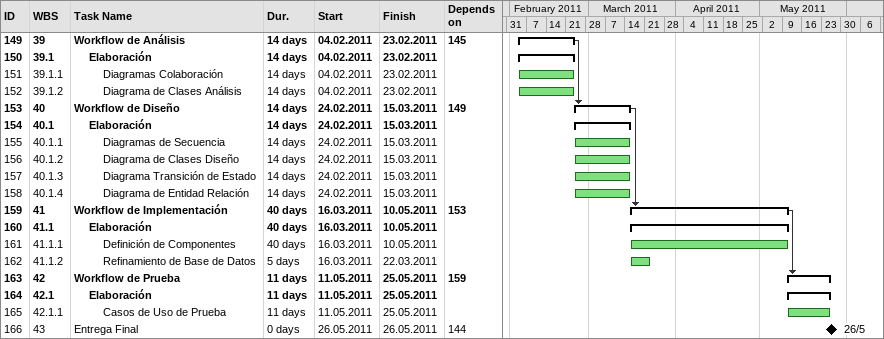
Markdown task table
| ID | WBS | Task | Duration | Start | Finish | Predecessors |
|---|---|---|---|---|---|---|
| 149 | 39 | **Workflow de Análisis** | 14d | 2011-02-04 | 2011-02-23 | 145 |
| 150 | 39.1 | **Elaboración** | 14d | 2011-02-04 | 2011-02-23 |  |
| 151 | 39.1.1 | Diagramas Colaboración | 14d | 2011-02-04 | 2011-02-23 |  |
| 152 | 39.1.2 | Diagrama de Clases Análisis | 14d | 2011-02-04 | 2011-02-23 |  |
| 153 | 40 | **Workflow de Diseño** | 14d | 2011-02-24 | 2011-03-15 | 149 |
| 154 | 40.1 | **Elaboración** | 14d | 2011-02-24 | 2011-03-15 |  |
| 155 | 40.1.1 | Diagramas de Secuencia | 14d | 2011-02-24 | 2011-03-15 |  |
| 156 | 40.1.2 | Diagrama de Clases Diseño | 14d | 2011-02-24 | 2011-03-15 |  |
| 157 | 40.1.3 | Diagrama Transición de Estado | 14d | 2011-02-24 | 2011-03-15 |  |
| 158 | 40.1.4 | Diagrama de Entidad Relación | 14d | 2011-02-24 | 2011-03-15 |  |
| 159 | 41 | **Workflow de Implementación** | 40d | 2011-03-16 | 2011-05-10 | 153 |
| 160 | 41.1 | **Elaboración** | 40d | 2011-03-16 | 2011-05-10 |  |
| 161 | 41.1.1 | Definición de Componentes | 40d | 2011-03-16 | 2011-05-10 |  |
| 162 | 41.1.2 | Refinamiento de Base de Datos | 5d | 2011-03-16 | 2011-03-22 |  |
| 163 | 42 | **Workflow de Prueba** | 11d | 2011-05-11 | 2011-05-25 | 159 |
| 164 | 42.1 | **Elaboración** | 11d | 2011-05-11 | 2011-05-25 |  |
| 165 | 42.1.1 | Casos de Uso de Prueba | 11d | 2011-05-11 | 2011-05-25 |  |
| 166 | 43 | Entrega Final | 0d | 2011-05-26 | 2011-05-26 | 144 |
